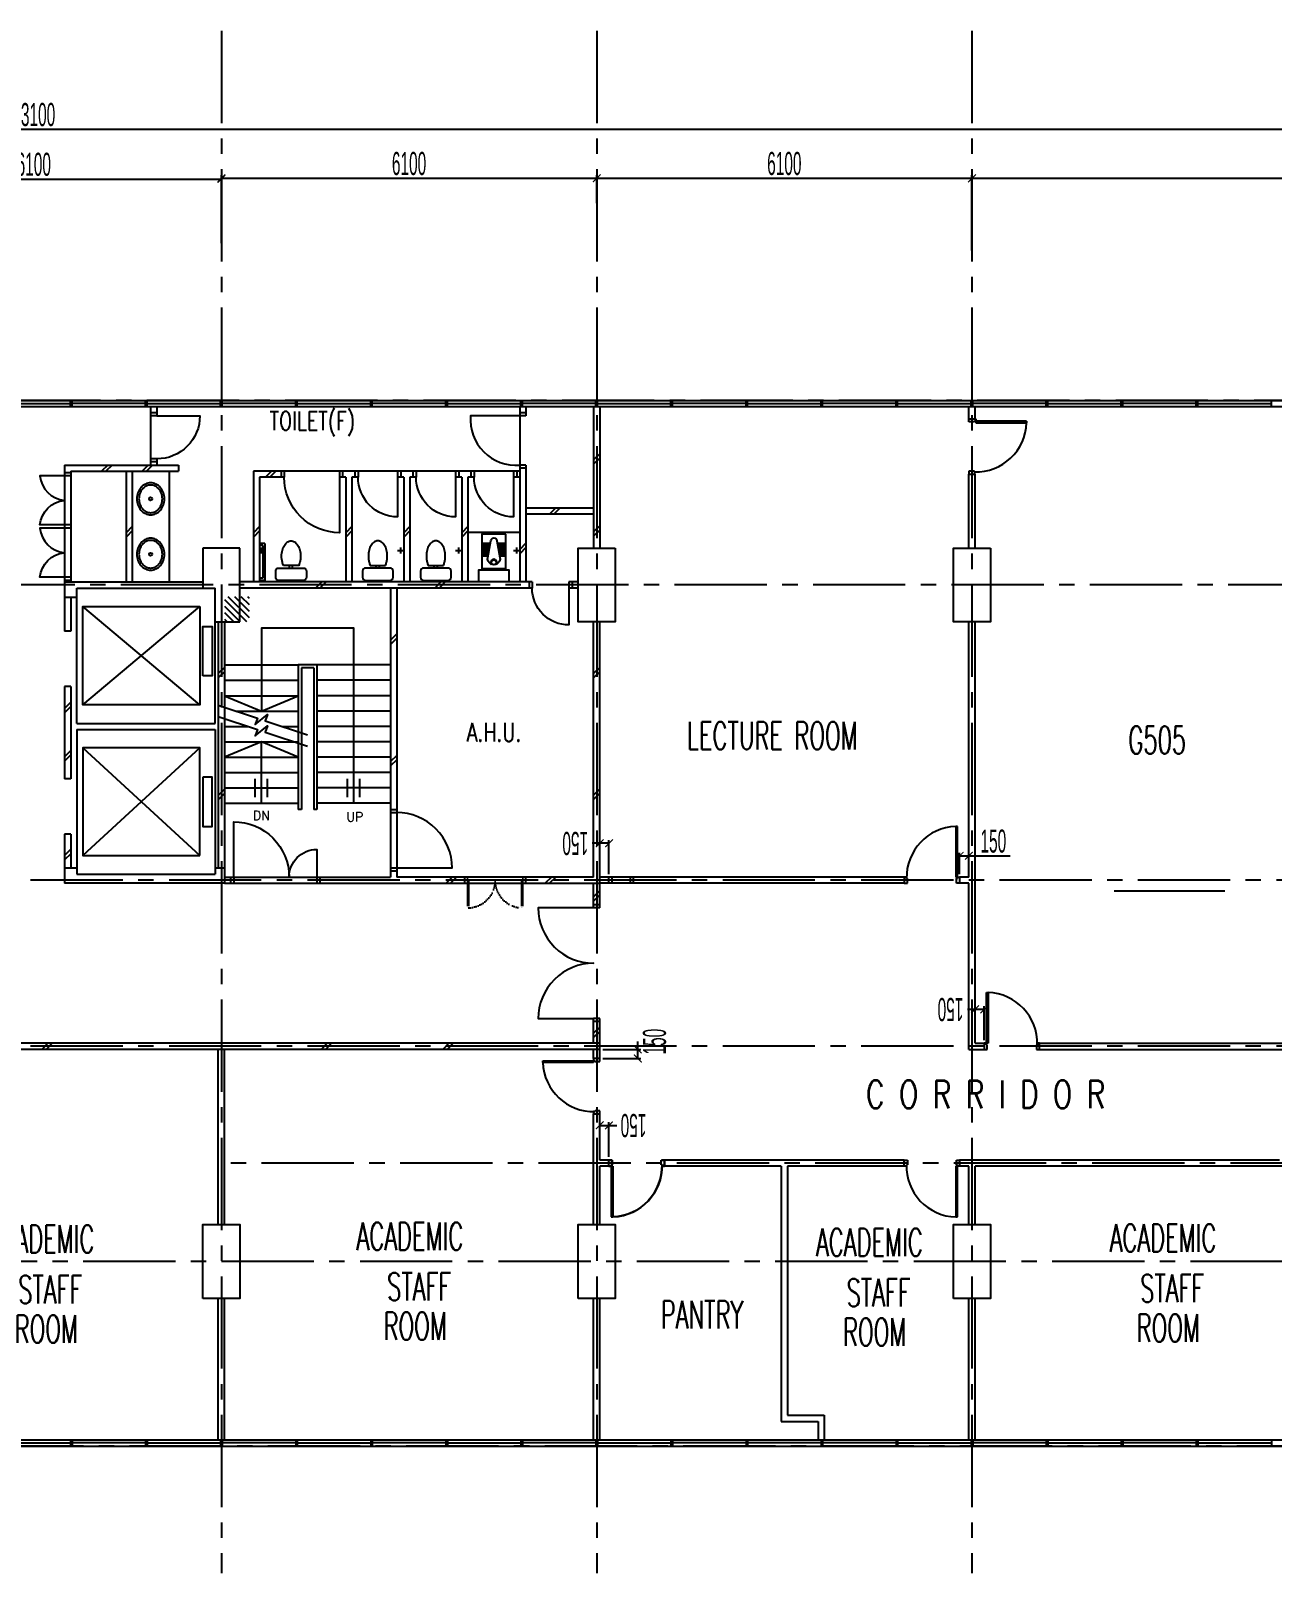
# Model space of a CAD drawing. Extents: x 41709 to 135709, y -129764 to -102139.
# Drawn here: x 88189 to 108367, y -127214 to -102139 of the extents above; entities that cross this region are included whole.
import ezdxf
from ezdxf.enums import TextEntityAlignment as Align

# ---------------------------------------------------------------- set-up
doc = ezdxf.new("R2010")
doc.units = 0
doc.header["$LTSCALE"] = 1000
doc.header["$MEASUREMENT"] = 0
doc.header["$PDMODE"] = 34
doc.header["$PDSIZE"] = -5
for name, pattern in [('CENTER2', [1.125, 0.75, -0.125, 0.125, -0.125]), ('DOT2', [0.125, 0, -0.125]), ('HIDDEN', [0.375, 0.25, -0.125]), ('PHANTOM', [2.5, 1.25, -0.25, 0.25, -0.25, 0.25, -0.25])]:
    doc.linetypes.add(name, pattern=pattern)
doc.layers.get('DEFPOINTS').update_dxf_attribs({"linetype": 'CONTINUOUS'})
for name, color, linetype in [('DEMOLISHED', 3, 'DOT2'), ('DIM', 9, 'CONTINUOUS'), ('DIM3', 9, 'CONTINUOUS'), ('DOOR', 2, 'CONTINUOUS'), ('EX-WALL', 7, 'CONTINUOUS'), ('EX-WIN', 9, 'CONTINUOUS'), ('EXISTING', 7, 'CONTINUOUS'), ('GRIDLINE', 8, 'PHANTOM'), ('LABEL', 4, 'CONTINUOUS'), ('NEUCEIL', 9, 'HIDDEN'), ('NEUWALL', 3, 'CONTINUOUS'), ('SEC', 5, 'CONTINUOUS')]:
    doc.layers.add(name, color=color, linetype=linetype)
doc.styles.add('R100', font='ic-romns.shx', dxfattribs={"width": 0.5, "height": 375})
doc.styles.add('ROMANS', font='SIMPLEX.shx')
doc.styles.add('SIMPLEX', font='SIMPLEX.shx')
doc.dimstyles.new('R100', dxfattribs={"dimtxt": 375, "dimasz": 125, "dimexe": 50, "dimexo": 50, "dimgap": 50, "dimtad": 1, "dimdec": 0, "dimzin": 0, "dimdsep": 46, "dimtxsty": 'R100', "dimblk": 'ARCHTICK', "dimcen": 0.09, "dimclrd": 8, "dimclre": 8, "dimclrt": 2, "dimadec": 0, "dimazin": 0, "dimtfac": 0.57971, "dimtdec": 0, "dimtofl": 0, "dimtmove": 0, "dimatfit": 3, "dimldrblk": 'ARCHTICK', "dimfxl": 1, "dimtolj": 1, "dimtzin": 0, "dimarcsym": 0})

# ---------------------------------------------------------------- blocks, each defined once
blk = doc.blocks.new('_ArchTick')
at = {"layer": 'NEUWALL', "color": 0, "const_width": 0.15}
blk.add_lwpolyline([(-0.5, -0.5), (0.5, 0.5)], dxfattribs=at)
blk = doc.blocks.new('*D13')
at = {"layer": 'DEFPOINTS', "color": 0}
for p in [(124787, -103739), (51687, -104988), (124787, -104988)]:
    blk.add_point(p, dxfattribs=at)
at = {"layer": 'DIM', "color": 8, "lineweight": -2}
for p, q in [((51687, -104938), (51687, -103689)), ((51687, -103739), (124787, -103739)), ((124787, -104938), (124787, -103689))]:
    blk.add_line(p, q, dxfattribs=at)
at = {"layer": 'DIM', "color": 8, "lineweight": -2, "xscale": 125, "yscale": 125, "zscale": 125, "rotation": 180}
blk.add_blockref('_ArchTick', (51687, -103739), dxfattribs=at)
at = {"layer": 'DIM', "color": 8, "lineweight": -2, "xscale": 125, "yscale": 125, "zscale": 125}
blk.add_blockref('_ArchTick', (124787, -103739), dxfattribs=at)
at = {"layer": 'DIM', "color": 7, "insert": (88237, -103502), "char_height": 375, "attachment_point": 5, "style": 'R100'}
blk.add_mtext('\\A1;73100', dxfattribs=at)
blk = doc.blocks.new('*D40')
at = {"layer": 'DEFPOINTS', "color": 0}
for p in [(97387, -104536), (91287, -104988), (97387, -104988)]:
    blk.add_point(p, dxfattribs=at)
at = {"layer": 'DIM', "color": 8, "lineweight": -2}
for p, q in [((91287, -104938), (91287, -104486)), ((91287, -104536), (97387, -104536)), ((97387, -104938), (97387, -104486))]:
    blk.add_line(p, q, dxfattribs=at)
at = {"layer": 'DIM', "color": 8, "lineweight": -2, "xscale": 125, "yscale": 125, "zscale": 125, "rotation": 180}
blk.add_blockref('_ArchTick', (91287, -104536), dxfattribs=at)
at = {"layer": 'DIM', "color": 8, "lineweight": -2, "xscale": 125, "yscale": 125, "zscale": 125}
blk.add_blockref('_ArchTick', (97387, -104536), dxfattribs=at)
at = {"layer": 'DIM', "color": 7, "insert": (94337, -104298), "char_height": 375, "attachment_point": 5, "style": 'R100'}
blk.add_mtext('\\A1;6100', dxfattribs=at)
blk = doc.blocks.new('*D31')
at = {"layer": 'DEFPOINTS', "color": 0}
for p in [(91287, -104548), (85187, -105640), (91287, -105640)]:
    blk.add_point(p, dxfattribs=at)
at = {"layer": 'DIM', "color": 8, "lineweight": -2}
for p, q in [((85187, -105590), (85187, -104498)), ((85187, -104548), (91287, -104548)), ((91287, -105590), (91287, -104498))]:
    blk.add_line(p, q, dxfattribs=at)
at = {"layer": 'DIM', "color": 8, "lineweight": -2, "xscale": 125, "yscale": 125, "zscale": 125, "rotation": 180}
blk.add_blockref('_ArchTick', (85187, -104548), dxfattribs=at)
at = {"layer": 'DIM', "color": 8, "lineweight": -2, "xscale": 125, "yscale": 125, "zscale": 125}
blk.add_blockref('_ArchTick', (91287, -104548), dxfattribs=at)
at = {"layer": 'DIM', "color": 7, "insert": (88237, -104311), "char_height": 375, "attachment_point": 5, "style": 'R100'}
blk.add_mtext('\\A1;6100', dxfattribs=at)
blk = doc.blocks.new('*D41')
at = {"layer": 'DEFPOINTS', "color": 0}
for p in [(124787, -104536), (103487, -105760), (124787, -108273)]:
    blk.add_point(p, dxfattribs=at)
at = {"layer": 'DIM', "color": 8, "lineweight": -2}
for p, q in [((103487, -105710), (103487, -104486)), ((103487, -104536), (124787, -104536)), ((124787, -108223), (124787, -104486))]:
    blk.add_line(p, q, dxfattribs=at)
at = {"layer": 'DIM', "color": 8, "lineweight": -2, "xscale": 125, "yscale": 125, "zscale": 125, "rotation": 180}
blk.add_blockref('_ArchTick', (103487, -104536), dxfattribs=at)
at = {"layer": 'DIM', "color": 8, "lineweight": -2, "xscale": 125, "yscale": 125, "zscale": 125}
blk.add_blockref('_ArchTick', (124787, -104536), dxfattribs=at)
at = {"layer": 'DIM', "color": 7, "insert": (114137, -104298), "char_height": 375, "attachment_point": 5, "style": 'R100'}
blk.add_mtext('\\A1;21300', dxfattribs=at)
blk = doc.blocks.new('D900-100')
at = {"layer": 'DOOR', "color": 2}
for p, q in [((-850, -15), (-900, -15)), ((-900, -115), (-900, -15)), ((-863, -115), (-900, -115)), ((-863, -115), (-863, -90)), ((-850, -90), (-863, -90)), ((-850, -90), (-850, -15)), ((-62, -115), (-62, -940)), ((-62, -115), (-37, -115)), ((-50, -90), (-50, -15)), ((-50, -15), (0, -15)), ((-37, -90), (-50, -90)), ((-37, -115), (-37, -90)), ((-37, -115), (-37, -940)), ((0, -115), (-37, -115)), ((0, -115), (0, -15)), ((-62, -940), (-37, -940))]:
    blk.add_line(p, q, dxfattribs=at)
at = {"layer": 'DOOR', "color": 1}
blk.add_arc((-33, -110), 830, 178.6048, 268.0278, dxfattribs=at)
blk = doc.blocks.new('*D38')
at = {"layer": 'DEFPOINTS', "color": 0}
for p in [(97437, -118698), (97437, -118848), (98055, -118698)]:
    blk.add_point(p, dxfattribs=at)
at = {"layer": 'DIM3', "color": 8, "lineweight": -2}
for p, q in [((98055, -118698), (98055, -118573)), ((97487, -118698), (98105, -118698)), ((97487, -118848), (98105, -118848)), ((98055, -118848), (98055, -118698))]:
    blk.add_line(p, q, dxfattribs=at)
at = {"layer": 'DIM3', "color": 8, "lineweight": -2, "xscale": 125, "yscale": 125, "zscale": 125}
for p, rotation in [((98055, -118698), 90), ((98055, -118848), 270)]:
    blk.add_blockref('_ArchTick', p, dxfattribs=dict(at, rotation=rotation))
at = {"layer": 'DIM3', "color": 7, "insert": (98328, -118573), "char_height": 375, "attachment_point": 5, "rotation": 90, "style": 'R100'}
blk.add_mtext('\\A1;150', dxfattribs=at)
blk = doc.blocks.new('*D37')
at = {"layer": 'DEFPOINTS', "color": 0}
for p in [(97437, -119934), (97437, -120498), (97587, -120498)]:
    blk.add_point(p, dxfattribs=at)
at = {"layer": 'DIM3', "color": 8, "lineweight": -2}
for p, q in [((97437, -120448), (97437, -119884)), ((97437, -119934), (97587, -119934)), ((97587, -120448), (97587, -119884)), ((97587, -119934), (97712, -119934))]:
    blk.add_line(p, q, dxfattribs=at)
at = {"layer": 'DIM3', "color": 8, "lineweight": -2, "xscale": 125, "yscale": 125, "zscale": 125, "rotation": 180}
blk.add_blockref('_ArchTick', (97437, -119934), dxfattribs=at)
at = {"layer": 'DIM3', "color": 8, "lineweight": -2, "xscale": 125, "yscale": 125, "zscale": 125}
blk.add_blockref('_ArchTick', (97587, -119934), dxfattribs=at)
at = {"layer": 'DIM3', "color": 7, "insert": (97985, -119934), "char_height": 375, "attachment_point": 5, "rotation": 180, "style": 'R100'}
blk.add_mtext('\\A1;150', dxfattribs=at)
blk = doc.blocks.new('*D39')
at = {"layer": 'DEFPOINTS', "color": 0}
for p in [(97437, -115348), (97437, -115898), (97587, -115898)]:
    blk.add_point(p, dxfattribs=at)
at = {"layer": 'DIM3', "color": 8, "lineweight": -2}
for p, q in [((97437, -115848), (97437, -115298)), ((97587, -115848), (97587, -115298)), ((97437, -115348), (97312, -115348)), ((97587, -115348), (97437, -115348))]:
    blk.add_line(p, q, dxfattribs=at)
at = {"layer": 'DIM3', "color": 8, "lineweight": -2, "xscale": 125, "yscale": 125, "zscale": 125, "rotation": 180}
blk.add_blockref('_ArchTick', (97437, -115348), dxfattribs=at)
at = {"layer": 'DIM3', "color": 8, "lineweight": -2, "xscale": 125, "yscale": 125, "zscale": 125}
blk.add_blockref('_ArchTick', (97587, -115348), dxfattribs=at)
at = {"layer": 'DIM3', "color": 7, "insert": (97038, -115348), "char_height": 375, "attachment_point": 5, "rotation": 180, "style": 'R100'}
blk.add_mtext('\\A1;150', dxfattribs=at)
blk = doc.blocks.new('*D12')
at = {"layer": 'DEFPOINTS', "color": 0}
for p in [(103537, -118048), (103537, -118598), (103687, -118598)]:
    blk.add_point(p, dxfattribs=at)
at = {"layer": 'DIM3', "color": 8, "lineweight": -2}
for p, q in [((103537, -118048), (103412, -118048)), ((103537, -118548), (103537, -117998)), ((103687, -118048), (103537, -118048)), ((103687, -118548), (103687, -117998))]:
    blk.add_line(p, q, dxfattribs=at)
at = {"layer": 'DIM3', "color": 8, "lineweight": -2, "xscale": 125, "yscale": 125, "zscale": 125, "rotation": 180}
blk.add_blockref('_ArchTick', (103537, -118048), dxfattribs=at)
at = {"layer": 'DIM3', "color": 8, "lineweight": -2, "xscale": 125, "yscale": 125, "zscale": 125}
blk.add_blockref('_ArchTick', (103687, -118048), dxfattribs=at)
at = {"layer": 'DIM3', "color": 7, "insert": (103138, -118048), "char_height": 375, "attachment_point": 5, "rotation": 180, "style": 'R100'}
blk.add_mtext('\\A1;150', dxfattribs=at)
blk = doc.blocks.new('*D44')
at = {"layer": 'DEFPOINTS', "color": 0}
for p in [(103437, -115552), (103287, -115898), (103437, -115898)]:
    blk.add_point(p, dxfattribs=at)
at = {"layer": 'DIM3', "color": 8, "lineweight": -2}
for p, q in [((103287, -115848), (103287, -115502)), ((103287, -115552), (103437, -115552)), ((103437, -115848), (103437, -115502)), ((103437, -115552), (104108, -115552))]:
    blk.add_line(p, q, dxfattribs=at)
at = {"layer": 'DIM3', "color": 8, "lineweight": -2, "xscale": 125, "yscale": 125, "zscale": 125, "rotation": 180}
blk.add_blockref('_ArchTick', (103287, -115552), dxfattribs=at)
at = {"layer": 'DIM3', "color": 8, "lineweight": -2, "xscale": 125, "yscale": 125, "zscale": 125}
blk.add_blockref('_ArchTick', (103437, -115552), dxfattribs=at)
at = {"layer": 'DIM3', "color": 7, "insert": (103835, -115314), "char_height": 375, "attachment_point": 5, "style": 'R100'}
blk.add_mtext('\\A1;150', dxfattribs=at)
blk = doc.blocks.new('*D11')
at = {"layer": 'DEFPOINTS', "color": 0}
for p in [(103487, -104536), (97387, -104988), (103487, -104988)]:
    blk.add_point(p, dxfattribs=at)
at = {"layer": 'DIM', "color": 8, "lineweight": -2}
for p, q in [((97387, -104938), (97387, -104486)), ((97387, -104536), (103487, -104536)), ((103487, -104938), (103487, -104486))]:
    blk.add_line(p, q, dxfattribs=at)
at = {"layer": 'DIM', "color": 8, "lineweight": -2, "xscale": 125, "yscale": 125, "zscale": 125, "rotation": 180}
blk.add_blockref('_ArchTick', (97387, -104536), dxfattribs=at)
at = {"layer": 'DIM', "color": 8, "lineweight": -2, "xscale": 125, "yscale": 125, "zscale": 125}
blk.add_blockref('_ArchTick', (103487, -104536), dxfattribs=at)
at = {"layer": 'DIM', "color": 7, "insert": (100437, -104298), "char_height": 375, "attachment_point": 5, "style": 'R100'}
blk.add_mtext('\\A1;6100', dxfattribs=at)

msp = doc.modelspace()

# ---------------------------------------------------------------- hatches: boundary and pattern name
at = {"layer": 'DIM3'}
h = msp.add_hatch(dxfattribs=at)
h.set_pattern_fill('ANSI31', scale=600, angle=90, style=0)
h.set_pattern_definition([(135, (0, -109.15), (-53.03301, -53.03301), [])])
h.paths.add_polyline_path([(91741.3, -111339.6), (91486.7, -111339.6), (91486.7, -111744.2), (91741.3, -111744.2)])
h.paths.add_polyline_path([(91486.7, -111339.6), (91336.7, -111339.6), (91336.7, -111744.2), (91486.7, -111744.2)])

# ---------------------------------------------------------------- linework, layer by layer
at = {"layer": 'DEMOLISHED', "color": 7, "ltscale": 0.25}
for p, q in [((95236.7, -115898), (95236.7, -115998)), ((95286.7, -115898), (95286.7, -115998)), ((95286.7, -115948), (95286.7, -116398)), ((95306.7, -115948), (95306.7, -116397.5)), ((96166.7, -115948), (96166.7, -116397.5)), ((96186.7, -115898), (96186.7, -115998)), ((96186.7, -115898), (96186.7, -115998)), ((96186.7, -115948), (96186.7, -116398)), ((96236.7, -115898), (96236.7, -115998)), ((96236.7, -115898), (96236.7, -115998)), ((95306.7, -116397.5), (95286.7, -116398)), ((96166.7, -116397.5), (96186.7, -116398))]:
    msp.add_line(p, q, dxfattribs=at)
for centre, start, end in [((95286.7, -115948), 272.54732, 0), ((96186.7, -115948), 180, 267.45268)]:
    msp.add_arc(centre, 450, start, end, dxfattribs=at)
at = {"layer": 'EX-WALL', "color": 7}
for p, q in [((90136.7, -108248), (90136.7, -108398)), ((90236.7, -108248), (90236.7, -108398)), ((96136.7, -108248), (96136.7, -108398)), ((96236.7, -108248), (96236.7, -108398)), ((97336.7, -108248), (97336.7, -110548)), ((97436.7, -108248), (97436.7, -110548)), ((90236.7, -108348), (90136.7, -108348)), ((90136.7, -108398), (90136.7, -109098)), ((90236.7, -108398), (90136.7, -108398)), ((96236.7, -108348), (96136.7, -108348)), ((96136.7, -108398), (96136.7, -109198)), ((96236.7, -108398), (96136.7, -108398)), ((90136.7, -109048), (90136.7, -109198)), ((97436.7, -109014.4), (97336.7, -109115.3)), ((88736.7, -109198), (90586.7, -109198)), ((88736.7, -109198), (88736.7, -109373)), ((88736.7, -109298), (88736.7, -109373)), ((88836.7, -109323), (88736.7, -109323)), ((88836.7, -109298), (90586.7, -109298)), ((88836.7, -109298), (88836.7, -109373)), ((89439, -109198), (89339.9, -109298)), ((89509.4, -109198), (89410.3, -109298)), ((89736.7, -109298), (89736.7, -111098)), ((89836.7, -109298), (89836.7, -111098)), ((90097.2, -109198), (89998.1, -109298)), ((90167.6, -109198), (90068.5, -109298)), ((90236.7, -109098), (90136.7, -109098)), ((90236.7, -109148), (90136.7, -109148)), ((90236.7, -109098), (90236.7, -109198)), ((90436.7, -109298), (90436.7, -111098)), ((90586.7, -109198), (90586.7, -109298)), ((92307.7, -109298), (91807.7, -109298)), ((91807.7, -109298), (91807.7, -111098)), ((92101.9, -109298), (92002.8, -109398)), ((92172.3, -109298), (92073.2, -109398)), ((92257.7, -109298), (92257.7, -109398)), ((93207.7, -109298), (92307.7, -109298)), ((93207.7, -109298), (92307.7, -109298)), ((92307.7, -109298), (92307.7, -109398)), ((93507.7, -109298), (93207.7, -109298)), ((93207.7, -109298), (93207.7, -109398)), ((93257.7, -109298), (93257.7, -109398)), ((93457.7, -109298), (93457.7, -109398)), ((93507.7, -109298), (93507.7, -109398)), ((94150.7, -109298), (93507.7, -109298)), ((94450.7, -109298), (94150.7, -109298)), ((94150.7, -109298), (94150.7, -109398)), ((94200.7, -109298), (94200.7, -109398)), ((94400.7, -109298), (94400.7, -109398)), ((94450.7, -109298), (94450.7, -109398)), ((95093.7, -109298), (94450.7, -109298)), ((95393.7, -109298), (95093.7, -109298)), ((95093.7, -109298), (95093.7, -109398)), ((95143.7, -109298), (95143.7, -109398)), ((95343.7, -109298), (95343.7, -109398)), ((96036.7, -109298), (95393.7, -109298)), ((95393.7, -109298), (95393.7, -109398)), ((96136.7, -109298), (96036.7, -109298)), ((96036.7, -109298), (96036.7, -109398)), ((96086.7, -109298), (96086.7, -109398)), ((96236.7, -109198), (96136.7, -109198)), ((96136.7, -109198), (96136.7, -111098)), ((96236.7, -109248), (96136.7, -109248)), ((96236.7, -109198), (96236.7, -111098)), ((97436.7, -109085.5), (97336.7, -109186.4)), ((88836.7, -109373), (88736.7, -109373)), ((88736.7, -109373), (88736.7, -110173)), ((88836.7, -109373), (88836.7, -110173)), ((92307.7, -109398), (91907.7, -109398)), ((91907.7, -109398), (91907.7, -111098)), ((93307.7, -109398), (93207.7, -109398)), ((93307.7, -109398), (93307.7, -111098)), ((93507.7, -109398), (93407.7, -109398)), ((93407.7, -109398), (93407.7, -111098)), ((94250.7, -109398), (94150.7, -109398)), ((94250.7, -109398), (94250.7, -111098)), ((94450.7, -109398), (94350.7, -109398)), ((94350.7, -109398), (94350.7, -111098)), ((95193.7, -109398), (95093.7, -109398)), ((95193.7, -109398), (95193.7, -111098)), ((95393.7, -109398), (95293.7, -109398)), ((95293.7, -109398), (95293.7, -111098)), ((96136.7, -109398), (96036.7, -109398)), ((97336.7, -109898), (96236.7, -109898)), ((97336.7, -109998), (96236.7, -109998)), ((96720, -109898), (96620.9, -109998)), ((96790.4, -109898), (96691.3, -109998)), ((88836.7, -110173), (88736.7, -110173)), ((88736.7, -110173), (88736.7, -110223)), ((88736.7, -110173), (88736.7, -110223)), ((88736.7, -110173), (88736.7, -110223)), ((88836.7, -110223), (88736.7, -110223)), ((88736.7, -110223), (88736.7, -111023)), ((88836.7, -110173), (88836.7, -110223)), ((88836.7, -110223), (88836.7, -111023)), ((89836.7, -110199.3), (89736.7, -110300.2)), ((89836.7, -110270.3), (89736.7, -110371.2)), ((91907.7, -110199.3), (91807.7, -110300.2)), ((91907.7, -110270.3), (91807.7, -110371.2)), ((93407.7, -110199.3), (93307.7, -110300.2)), ((93407.7, -110270.3), (93307.7, -110371.2)), ((94350.7, -110199.3), (94250.7, -110300.2)), ((94350.7, -110270.3), (94250.7, -110371.2)), ((95293.7, -110199.3), (95193.7, -110300.2)), ((95293.7, -110270.3), (95193.7, -110371.2)), ((95293.7, -110288), (96136.7, -110288)), ((97436.7, -110185.2), (97336.7, -110286.1)), ((97436.7, -110256.2), (97336.7, -110357.1)), ((90986.7, -110548), (90986.7, -111198)), ((91586.7, -110548), (90986.7, -110548)), ((91586.7, -111748), (91586.7, -110548)), ((91992.7, -110473), (91907.7, -110473)), ((91957.7, -110508), (91907.7, -110508)), ((91934.6, -110638), (91934.6, -110538)), ((91957.7, -110508), (91957.7, -111038)), ((91992.7, -110473), (91992.7, -111073)), ((94200.7, -110638), (94200.7, -110538)), ((95143.7, -110638), (95143.7, -110538)), ((95649.5, -110495), (95530.2, -110495)), ((95646.2, -110515), (95530.2, -110515)), ((95642.9, -110535), (95530.2, -110535)), ((95639.5, -110555), (95530.2, -110555)), ((95636.2, -110575), (95530.2, -110575)), ((95900.2, -110495), (95780.9, -110495)), ((95900.2, -110515), (95784.2, -110515)), ((95900.2, -110535), (95787.5, -110535)), ((95900.2, -110555), (95790.9, -110555)), ((95900.2, -110575), (95794.2, -110575)), ((96086.7, -110638), (96086.7, -110538)), ((96236.7, -110469), (96136.7, -110569.9)), ((96236.7, -110540), (96136.7, -110640.9)), ((92007.7, -110588), (91907.7, -110588)), ((92394.2, -110873), (92394.2, -110830.4)), ((92444.2, -110873), (92444.2, -110830.4)), ((93804.2, -110873), (93804.2, -110830.4)), ((93854.2, -110873), (93854.2, -110830.4)), ((94150.7, -110588), (94250.7, -110588)), ((94747.2, -110873), (94747.2, -110830.4)), ((94797.2, -110873), (94797.2, -110830.4)), ((95093.7, -110588), (95193.7, -110588)), ((95632.9, -110595), (95530.2, -110595)), ((95629.5, -110615), (95530.2, -110615)), ((95626.2, -110635), (95530.2, -110635)), ((95622.9, -110655), (95530.2, -110655)), ((95900.2, -110595), (95797.5, -110595)), ((95900.2, -110615), (95800.9, -110615)), ((95900.2, -110635), (95804.2, -110635)), ((95900.2, -110655), (95807.5, -110655)), ((96036.7, -110588), (96136.7, -110588)), ((88736.7, -110973), (88736.7, -111898)), ((88836.7, -111023), (88736.7, -111023)), ((88836.7, -111073), (88736.7, -111073)), ((88836.7, -111023), (88836.7, -111098)), ((91957.7, -111038), (91907.7, -111038)), ((91992.7, -111073), (91907.7, -111073)), ((95690.2, -110881), (95690.2, -110901)), ((95740.2, -110881), (95740.2, -110901)), ((88736.7, -111098), (90986.7, -111098)), ((88936.7, -113398), (88936.7, -111198)), ((88936.7, -111198), (91186.7, -111198)), ((91186.7, -113398), (91186.7, -111198)), ((96336.7, -111098), (91586.7, -111098)), ((96336.7, -111198), (91586.7, -111198)), ((92916.5, -111098), (92817.4, -111198)), ((92986.9, -111098), (92887.8, -111198)), ((94036.7, -111198), (94036.7, -114848)), ((94136.7, -111198), (94136.7, -114848)), ((94853, -111098), (94753.9, -111198)), ((94923.4, -111098), (94824.3, -111198)), ((96286.7, -111098), (96286.7, -111198)), ((96336.7, -111098), (96336.7, -111198)), ((96936.7, -111098), (96936.7, -111198)), ((97086.7, -111098), (96936.7, -111098)), ((97086.7, -111198), (96936.7, -111198)), ((96986.7, -111098), (96986.7, -111198)), ((88736.7, -111348), (88936.7, -111348)), ((88836.7, -111348), (88836.7, -111898)), ((89036.7, -113098), (90936.7, -111498)), ((90936.7, -113098), (89036.7, -111498)), ((91186.7, -111748), (91586.7, -111748)), ((91236.7, -111748), (91236.7, -115748)), ((91336.7, -111748), (91336.7, -115998)), ((88836.7, -111898), (88736.7, -111898)), ((94136.7, -111942.4), (94036.7, -112043.3)), ((94136.7, -112013.4), (94036.7, -112114.3)), ((91336.7, -112488.4), (91236.7, -112589.3)), ((91336.7, -112559.4), (91236.7, -112660.3)), ((91336.7, -112448), (92536.7, -112448)), ((92536.7, -112448), (92536.7, -114798)), ((92836.7, -112448), (92536.7, -112448)), ((92586.7, -112498), (92586.7, -114798)), ((92786.7, -112498), (92586.7, -112498)), ((92786.7, -112498), (92786.7, -114798)), ((92836.7, -112448), (92836.7, -114798)), ((94036.7, -112448), (92836.7, -112448)), ((88736.7, -112798), (88736.7, -114298)), ((88836.7, -112798), (88736.7, -112798)), ((88836.7, -112798), (88836.7, -114298)), ((91336.7, -112698), (92536.7, -112698)), ((94036.7, -112698), (92836.7, -112698)), ((88836.7, -113052.9), (88736.7, -113153.8)), ((91336.7, -112948), (92536.7, -112948)), ((94036.7, -112948), (92836.7, -112948)), ((88836.7, -113124), (88736.7, -113224.9)), ((91521.3, -113198), (92536.7, -113198)), ((94036.7, -113198), (92836.7, -113198)), ((88936.7, -113398), (91186.7, -113398)), ((88936.7, -113498), (91186.7, -113498)), ((88936.7, -113498), (88936.7, -115848)), ((91186.7, -113498), (91186.7, -115848)), ((91336.7, -113448), (91724, -113448)), ((92020, -113448), (92029.8, -113448)), ((92271.8, -113448), (92536.7, -113448)), ((94036.7, -113448), (92836.7, -113448)), ((88836.7, -113841.1), (88736.7, -113942)), ((90936.7, -113798), (89036.7, -115548)), ((89036.7, -113798), (90936.7, -115548)), ((91336.7, -113698), (92536.7, -113698)), ((94036.7, -113698), (92836.7, -113698)), ((88836.7, -113912.1), (88736.7, -114013)), ((91336.7, -113948), (92536.7, -113948)), ((94036.7, -113948), (92836.7, -113948)), ((94136.7, -113918.6), (94036.7, -114019.5)), ((94136.7, -113989.6), (94036.7, -114090.5)), ((88836.7, -114298), (88736.7, -114298)), ((91336.7, -114198), (92536.7, -114198)), ((91836.7, -114598), (91836.7, -114298)), ((92036.7, -114598), (92036.7, -114298)), ((94036.7, -114198), (92836.7, -114198)), ((93336.7, -114598), (93336.7, -114298)), ((93536.7, -114598), (93536.7, -114298)), ((91336.7, -114467.8), (91236.7, -114568.7)), ((91336.7, -114538.8), (91236.7, -114639.7)), ((91336.7, -114448), (92536.7, -114448)), ((94036.7, -114448), (92836.7, -114448)), ((97436.7, -114464.6), (97336.7, -114565.5)), ((97436.7, -114535.6), (97336.7, -114636.5)), ((91336.7, -114698), (92536.7, -114698)), ((92586.7, -114798), (92536.7, -114798)), ((92836.7, -114798), (92786.7, -114798)), ((94036.7, -114698), (92836.7, -114698)), ((94036.7, -114798), (94136.7, -114798)), ((94036.7, -114848), (94036.7, -115748)), ((94036.7, -114848), (94136.7, -114848)), ((94136.7, -114848), (94136.7, -115748)), ((88736.7, -115198), (88736.7, -115998)), ((88836.7, -115198), (88736.7, -115198)), ((88836.7, -115198), (88836.7, -115748)), ((88836.7, -115446.1), (88736.7, -115547)), ((88836.7, -115517.2), (88736.7, -115618.1)), ((88736.7, -115748), (88936.7, -115748)), ((91186.7, -115748), (91336.7, -115748)), ((94036.7, -115748), (94136.7, -115748)), ((94036.7, -115748), (94036.7, -115898)), ((94036.7, -115798), (94136.7, -115798)), ((94136.7, -115748), (94136.7, -115898)), ((91336.7, -115998), (88736.7, -115998)), ((88936.7, -115848), (91186.7, -115848)), ((91336.7, -115898), (91486.7, -115898)), ((91336.7, -115998), (91486.7, -115998)), ((91436.7, -115898), (91436.7, -115998)), ((91486.7, -115898), (92836.7, -115898)), ((91486.7, -115898), (91486.7, -115998)), ((91486.7, -115998), (92836.7, -115998)), ((92836.7, -115898), (92836.7, -115998)), ((92836.7, -115898), (94036.7, -115898)), ((92836.7, -115998), (97436.7, -115998)), ((92886.7, -115898), (92886.7, -115998)), ((97336.7, -115898), (94136.7, -115898)), ((95039.6, -115898), (94940.5, -115998)), ((95110, -115898), (95010.9, -115998)), ((96650.5, -115898), (96551.4, -115998)), ((96720.9, -115898), (96621.8, -115998)), ((97436.7, -118598), (84679.2, -118598)), ((88464.6, -118598), (88365.5, -118698)), ((88535, -118598), (88435.8, -118698)), ((93008.3, -118598), (92909.2, -118698)), ((93078.7, -118598), (92979.6, -118698)), ((94985.1, -118598), (94886, -118698)), ((95055.5, -118598), (94956.4, -118698)), ((97436.7, -118698), (97436.7, -118598)), ((97436.7, -118698), (84679.2, -118698))]:
    msp.add_line(p, q, dxfattribs=at)
for points in [[(90236.7, -108398), (90936.7, -108398, -0.4142136), (90236.7, -109098, -0.4142136)], [(96136.7, -108398), (95336.7, -108398, 0.4659903), (96136.7, -109198)], [(88736.7, -109373), (88336.7, -109373, 0.3624369), (88736.7, -109773, 0.3624369)], [(93207.7, -109398), (93207.7, -110298, -0.4142136), (92307.7, -109398, -0.4142136)], [(94150.7, -109398), (94150.7, -110041, -0.4142136), (93507.7, -109398)], [(95093.7, -109398), (95093.7, -110041, -0.4142136), (94450.7, -109398)], [(96036.7, -109398), (96036.7, -110041, -0.4142136), (95393.7, -109398)], [(88736.7, -110173), (88336.7, -110173, -0.3624369), (88736.7, -109773, -0.3624369)], [(88736.7, -110223), (88336.7, -110223, 0.3624369), (88736.7, -110623, 0.3624369)], [(88736.7, -111023), (88336.7, -111023, -0.3624369), (88736.7, -110623, -0.3624369)], [(96936.7, -111198), (96936.7, -111798, -0.4142136), (96336.7, -111198, -0.4142136)], [(91486.7, -115898), (91486.7, -114998, -0.4142136), (92386.7, -115898, -0.4142136), (92836.7, -115448), (92836.7, -115898)], [(94136.7, -115748), (95036.7, -115748, 0.4142136), (94136.7, -114848)]]:
    msp.add_lwpolyline(points, format="xyb", dxfattribs=at)
for points in [[(89911.7, -109748, 0.0843188), (89928.6, -109847.3, 0.0914489), (89975.6, -109929.6, 0.103746), (90050.2, -109987.9, 0.1145045), (90136.7, -110008, 0.1145045), (90223.2, -109987.9, 0.103746), (90297.8, -109929.6, 0.0914489), (90344.8, -109847.3, 0.0843188), (90361.7, -109748, 0.0843188), (90344.8, -109648.7, 0.0914489), (90297.8, -109566.3, 0.103746), (90223.2, -109508, 0.1145045), (90136.7, -109488, 0.1145045), (90050.2, -109508, 0.103746), (89975.6, -109566.3, 0.0914489), (89928.6, -109648.7, 0.0843188)], [(89946.7, -109748, 0.0843188), (89961.6, -109835.7, 0.0914489), (90002.3, -109907.1, 0.103746), (90065.7, -109956.5, 0.1145045), (90136.7, -109973, 0.1145045), (90207.7, -109956.5, 0.103746), (90271.1, -109907.1, 0.0914489), (90311.8, -109835.7, 0.0843188), (90326.7, -109748, 0.0843188), (90311.8, -109660.2, 0.0914489), (90271.1, -109588.9, 0.103746), (90207.7, -109539.5, 0.1145045), (90136.7, -109523, 0.1145045), (90065.7, -109539.5, 0.103746), (90002.3, -109588.9, 0.0914489), (89961.6, -109660.2, 0.0843188)], [(89911.7, -110648, 0.0843188), (89928.6, -110747.3, 0.0914489), (89975.6, -110829.6, 0.103746), (90050.2, -110887.9, 0.1145045), (90136.7, -110908, 0.1145045), (90223.2, -110887.9, 0.103746), (90297.8, -110829.6, 0.0914489), (90344.8, -110747.3, 0.0843188), (90361.7, -110648, 0.0843188), (90344.8, -110548.7, 0.0914489), (90297.8, -110466.3, 0.103746), (90223.2, -110408, 0.1145045), (90136.7, -110388, 0.1145045), (90050.2, -110408, 0.103746), (89975.6, -110466.3, 0.0914489), (89928.6, -110548.7, 0.0843188)], [(89946.7, -110648, 0.0843188), (89961.6, -110735.7, 0.0914489), (90002.3, -110807.1, 0.103746), (90065.7, -110856.5, 0.1145045), (90136.7, -110873, 0.1145045), (90207.7, -110856.5, 0.103746), (90271.1, -110807.1, 0.0914489), (90311.8, -110735.7, 0.0843188), (90326.7, -110648, 0.0843188), (90311.8, -110560.2, 0.0914489), (90271.1, -110488.9, 0.103746), (90207.7, -110439.5, 0.1145045), (90136.7, -110423, 0.1145045), (90065.7, -110439.5, 0.103746), (90002.3, -110488.9, 0.0914489), (89961.6, -110560.2, 0.0843188)], [(92295.7, -110830.4, -0.0481122), (92277.6, -110780.4, -0.0625733), (92265.1, -110680.4, -0.0625733), (92277.6, -110580.4, -0.0757441), (92310.2, -110503.7, -0.1070882), (92364.6, -110447.1, -0.1490143), (92419.2, -110430.4, -0.1490143), (92473.7, -110447.1, -0.1070882), (92528.1, -110503.7, -0.0757441), (92560.7, -110580.4, -0.0625733), (92573.3, -110680.4, -0.0625733), (92560.7, -110780.4, -0.0481122), (92542.7, -110830.4)], [(93952.7, -110830.4, 0.0481122), (93970.7, -110780.4, 0.0625733), (93983.3, -110680.4, 0.0625733), (93970.7, -110580.4, 0.0757441), (93938.2, -110503.7, 0.1070882), (93883.7, -110447.1, 0.1490143), (93829.2, -110430.4, 0.1490143), (93774.7, -110447.1, 0.1070882), (93720.2, -110503.7, 0.0757441), (93687.7, -110580.4, 0.0625733), (93675.1, -110680.4, 0.0625733), (93687.7, -110780.4, 0.0481122), (93705.7, -110830.4)], [(94895.7, -110830.4, 0.0481122), (94913.7, -110780.4, 0.0625733), (94926.3, -110680.4, 0.0625733), (94913.7, -110580.4, 0.0757441), (94881.2, -110503.7, 0.1070882), (94826.7, -110447.1, 0.1490143), (94772.2, -110430.4, 0.1490143), (94717.7, -110447.1, 0.1070882), (94663.2, -110503.7, 0.0757441), (94630.7, -110580.4, 0.0625733), (94618.1, -110680.4, 0.0625733), (94630.7, -110780.4, 0.0481122), (94648.7, -110830.4)], [(95815.2, -110701, -1.2), (95615.2, -110701), (95665.2, -110431, -1), (95765.2, -110431)], [(92219.2, -111073, -0.4142136), (92169.2, -111023), (92169.2, -110923, -0.4142136), (92219.2, -110873), (92619.2, -110873, -0.4142136), (92669.2, -110923), (92669.2, -111023, -0.4142136), (92619.2, -111073)], [(94029.2, -111073, 0.4142136), (94079.2, -111023), (94079.2, -110923, 0.4142136), (94029.2, -110873), (93629.2, -110873, 0.4142136), (93579.2, -110923), (93579.2, -111023, 0.4142136), (93629.2, -111073)], [(94972.2, -111073, 0.4142136), (95022.2, -111023), (95022.2, -110923, 0.4142136), (94972.2, -110873), (94572.2, -110873, 0.4142136), (94522.2, -110923), (94522.2, -111023, 0.4142136), (94572.2, -111073)]]:
    msp.add_lwpolyline(points, format="xyb", close=True, dxfattribs=at)
for points in [[(95910.2, -110321), (95520.2, -110321), (95520.2, -110881), (95910.2, -110881)], [(97686.7, -110548), (97686.7, -111748), (97086.7, -111748), (97086.7, -110548)], [(103786.7, -110548), (103786.7, -111748), (103186.7, -111748), (103186.7, -110548)], [(90936.7, -111498), (90936.7, -113098), (89036.7, -113098), (89036.7, -111498)], [(90986.7, -112623), (90986.7, -111823), (91136.7, -111823), (91136.7, -112623)], [(90936.7, -115548), (90936.7, -113798), (89036.7, -113798), (89036.7, -115548)], [(90986.7, -114273), (90986.7, -115073), (91136.7, -115073), (91136.7, -114273)], [(90986.7, -122748), (90986.7, -121548), (91586.7, -121548), (91586.7, -122748)], [(97086.7, -122748), (97086.7, -121548), (97686.7, -121548), (97686.7, -122748)], [(103186.7, -122748), (103186.7, -121548), (103786.7, -121548), (103786.7, -122748)]]:
    msp.add_lwpolyline(points, close=True, dxfattribs=at)
for points in [[(95652.9, -110475), (95530.2, -110475), (95530.2, -110675), (95619.5, -110675)], [(95810.9, -110675), (95900.2, -110675), (95900.2, -110475), (95777.5, -110475)], [(95472.7, -111098), (95472.7, -110901), (95957.7, -110901), (95957.7, -111098)], [(93436.7, -114698), (93436.7, -111848), (91936.7, -111848), (91936.7, -113198)], [(91336.7, -112948), (91936.7, -113198), (92536.7, -112948)], [(91236.7, -113103.2), (91871.2, -113314.5), (91836.8, -113417.6), (92033.6, -113254.1), (91999.3, -113357.2), (92686.7, -113586.2)], [(91236.7, -113285.7), (91871.2, -113497), (91836.8, -113600.1), (92033.6, -113436.6), (91999.3, -113539.7), (92686.7, -113768.7)], [(92536.7, -113948), (91936.7, -113698), (91336.7, -113948)], [(91936.7, -114698), (91936.7, -113698)]]:
    msp.add_lwpolyline(points, dxfattribs=at)
for centre, radius in [((90136.7, -109748), 25), ((90136.7, -110648), 25), ((95715.2, -110781), 40)]:
    msp.add_circle(centre, radius, dxfattribs=at)
msp.add_arc((95715.2, -110781), 50, 319.15204, 220.84796, dxfattribs=at)
at = {"layer": 'EX-WIN', "color": 7}
for p, q in [((51686.7, -108148), (124786.7, -108148)), ((51786.7, -108248), (124686.7, -108248)), ((51786.7, -108248), (124686.7, -108248)), ((87639.2, -108198), (88834.2, -108198)), ((87639.2, -108198), (88834.2, -108198)), ((88834.2, -108248), (88834.2, -108148)), ((88834.2, -108248), (88834.2, -108148)), ((88859.2, -108248), (88859.2, -108148)), ((88859.2, -108248), (88859.2, -108148)), ((90054.2, -108198), (88859.2, -108198)), ((90054.2, -108198), (88859.2, -108198)), ((90054.2, -108248), (90054.2, -108148)), ((90054.2, -108248), (90054.2, -108148)), ((90079.2, -108248), (90079.2, -108148)), ((90079.2, -108248), (90079.2, -108148)), ((90079.2, -108198), (91274.2, -108198)), ((90079.2, -108198), (91274.2, -108198)), ((91274.2, -108248), (91274.2, -108148)), ((91274.2, -108248), (91274.2, -108148)), ((91299.2, -108248), (91299.2, -108148)), ((91299.2, -108248), (91299.2, -108148)), ((92494.2, -108198), (91299.2, -108198)), ((92494.2, -108198), (91299.2, -108198)), ((92494.2, -108248), (92494.2, -108148)), ((92494.2, -108248), (92494.2, -108148)), ((92519.2, -108248), (92519.2, -108148)), ((92519.2, -108248), (92519.2, -108148)), ((92519.2, -108198), (93714.2, -108198)), ((92519.2, -108198), (93714.2, -108198)), ((93714.2, -108248), (93714.2, -108148)), ((93714.2, -108248), (93714.2, -108148)), ((93739.2, -108248), (93739.2, -108148)), ((93739.2, -108248), (93739.2, -108148)), ((94934.2, -108198), (93739.2, -108198)), ((94934.2, -108198), (93739.2, -108198)), ((94934.2, -108248), (94934.2, -108148)), ((94934.2, -108248), (94934.2, -108148)), ((94959.2, -108248), (94959.2, -108148)), ((94959.2, -108248), (94959.2, -108148)), ((94959.2, -108198), (96154.2, -108198)), ((94959.2, -108198), (96154.2, -108198)), ((96154.2, -108248), (96154.2, -108148)), ((96154.2, -108248), (96154.2, -108148)), ((96179.2, -108248), (96179.2, -108148)), ((96179.2, -108248), (96179.2, -108148)), ((97374.2, -108198), (96179.2, -108198)), ((97374.2, -108198), (96179.2, -108198)), ((97374.2, -108248), (97374.2, -108148)), ((97374.2, -108248), (97374.2, -108148)), ((97399.2, -108248), (97399.2, -108148)), ((97399.2, -108248), (97399.2, -108148)), ((97399.2, -108198), (98594.2, -108198)), ((98594.2, -108248), (98594.2, -108148)), ((98619.2, -108248), (98619.2, -108148)), ((99814.2, -108198), (98619.2, -108198)), ((99814.2, -108248), (99814.2, -108148)), ((99839.2, -108248), (99839.2, -108148)), ((99839.2, -108198), (101034.2, -108198)), ((101034.2, -108248), (101034.2, -108148)), ((101059.2, -108248), (101059.2, -108148)), ((102254.2, -108198), (101059.2, -108198)), ((102254.2, -108248), (102254.2, -108148)), ((102279.2, -108248), (102279.2, -108148)), ((102279.2, -108198), (103474.2, -108198)), ((103474.2, -108248), (103474.2, -108148)), ((103499.2, -108248), (103499.2, -108148)), ((104694.2, -108198), (103499.2, -108198)), ((104694.2, -108248), (104694.2, -108148)), ((104719.2, -108248), (104719.2, -108148)), ((104719.2, -108198), (105914.2, -108198)), ((105914.2, -108248), (105914.2, -108148)), ((105939.2, -108248), (105939.2, -108148)), ((107134.2, -108198), (105939.2, -108198)), ((107134.2, -108248), (107134.2, -108148)), ((107159.2, -108248), (107159.2, -108148)), ((107159.2, -108198), (108354.2, -108198)), ((108354.2, -108248), (108354.2, -108148)), ((51786.7, -125048), (124686.7, -125048)), ((87639.2, -125098), (88834.2, -125098)), ((88834.2, -125048), (88834.2, -125148)), ((88859.2, -125048), (88859.2, -125148)), ((90054.2, -125098), (88859.2, -125098)), ((90054.2, -125048), (90054.2, -125148)), ((90079.2, -125048), (90079.2, -125148)), ((90079.2, -125098), (91274.2, -125098)), ((91274.2, -125048), (91274.2, -125148)), ((91299.2, -125048), (91299.2, -125148)), ((92494.2, -125098), (91299.2, -125098)), ((92494.2, -125048), (92494.2, -125148)), ((92519.2, -125048), (92519.2, -125148)), ((92519.2, -125098), (93714.2, -125098)), ((93714.2, -125048), (93714.2, -125148)), ((93739.2, -125048), (93739.2, -125148)), ((94934.2, -125098), (93739.2, -125098)), ((94934.2, -125048), (94934.2, -125148)), ((94959.2, -125048), (94959.2, -125148)), ((94959.2, -125098), (96154.2, -125098)), ((96154.2, -125048), (96154.2, -125148)), ((96179.2, -125048), (96179.2, -125148)), ((97374.2, -125098), (96179.2, -125098)), ((97374.2, -125048), (97374.2, -125148)), ((97399.2, -125048), (97399.2, -125148)), ((97399.2, -125098), (98594.2, -125098)), ((98594.2, -125048), (98594.2, -125148)), ((98619.2, -125048), (98619.2, -125148)), ((99814.2, -125098), (98619.2, -125098)), ((99814.2, -125048), (99814.2, -125148)), ((99839.2, -125048), (99839.2, -125148)), ((101034.2, -125098), (99839.2, -125098)), ((101034.2, -125048), (101034.2, -125148)), ((101059.2, -125048), (101059.2, -125148)), ((102254.2, -125098), (101059.2, -125098)), ((102254.2, -125048), (102254.2, -125148)), ((102279.2, -125048), (102279.2, -125148)), ((102279.2, -125098), (103474.2, -125098)), ((103474.2, -125048), (103474.2, -125148)), ((103499.2, -125048), (103499.2, -125148)), ((104694.2, -125098), (103499.2, -125098)), ((104694.2, -125048), (104694.2, -125148)), ((104719.2, -125048), (104719.2, -125148)), ((104719.2, -125098), (105914.2, -125098)), ((105914.2, -125048), (105914.2, -125148)), ((105939.2, -125048), (105939.2, -125148)), ((107134.2, -125098), (105939.2, -125098)), ((107134.2, -125048), (107134.2, -125148)), ((107159.2, -125048), (107159.2, -125148)), ((107159.2, -125098), (108354.2, -125098)), ((108354.2, -125048), (108354.2, -125148)), ((51686.7, -125148), (124786.7, -125148))]:
    msp.add_line(p, q, dxfattribs=at)
at = {"layer": 'EXISTING', "color": 7}
for p, q in [((97336.7, -115898), (97336.7, -111748)), ((97436.7, -115998), (97436.7, -111748)), ((97436.7, -112488.4), (97336.7, -112589.3)), ((97436.7, -112559.4), (97336.7, -112660.3)), ((97336.7, -116398), (97336.7, -115998)), ((97436.7, -116398), (97436.7, -115998)), ((97436.7, -116116.5), (97336.7, -116217.4)), ((97436.7, -116187.6), (97336.7, -116288.5)), ((97436.7, -116348), (97336.7, -116348)), ((97436.7, -116398), (97336.7, -116398)), ((97436.7, -118198), (97336.7, -118198)), ((97336.7, -118598), (97336.7, -118198)), ((97436.7, -118248), (97336.7, -118248)), ((97436.7, -118334.8), (97336.7, -118435.7)), ((97436.7, -118598), (97436.7, -118198)), ((97436.7, -118405.9), (97336.7, -118506.8))]:
    msp.add_line(p, q, dxfattribs=at)
msp.add_lwpolyline([(97336.7, -116398), (96436.7, -116398, 0.4142136), (97336.7, -117298, 0.4142136), (96436.7, -118198), (97336.7, -118198)], format="xyb", dxfattribs=at)
at = {"layer": 'GRIDLINE', "color": 7, "linetype": 'CENTER2', "ltscale": 2}
for p, q in [((91286.7, -102139), (91286.7, -127214.2)), ((97386.7, -102139), (97386.7, -127214.2)), ((103486.7, -102139), (103486.7, -127214.2)), ((134323.6, -108148), (41709.3, -108148)), ((133904, -111148), (41709.3, -111148)), ((134685.3, -115948), (79036.7, -115948)), ((134685.3, -118648), (79036.7, -118648)), ((133941, -120548), (91286.7, -120548)), ((133289.8, -122148), (41709.3, -122148)), ((134042.5, -125148), (41709.3, -125148))]:
    msp.add_line(p, q, dxfattribs=at)
at = {"layer": 'NEUWALL', "color": 7}
for p, q in [((103436.7, -108448), (103436.7, -108248)), ((103536.7, -108448), (103536.7, -108248)), ((103436.7, -108448), (103551.7, -108448)), ((103436.7, -108498), (103436.7, -108448)), ((103526.7, -108498), (103436.7, -108498)), ((103526.7, -108498), (103526.7, -108485)), ((104376.2, -108485), (103526.7, -108485)), ((103551.7, -108448), (103551.7, -108510)), ((103551.7, -108510), (104376.2, -108510)), ((104376.2, -108485), (104376.2, -108510)), ((103436.7, -109298), (103436.7, -109348)), ((103526.7, -109298), (103436.7, -109298)), ((103526.7, -109298), (103526.7, -109348)), ((103436.7, -110548), (103436.7, -109348)), ((103436.7, -109348), (103526.7, -109348)), ((103436.7, -109348), (103536.7, -109348)), ((103536.7, -110548), (103536.7, -109348)), ((103436.7, -115898), (103436.7, -111748)), ((103536.7, -118598), (103536.7, -111748)), ((103249.7, -115073.5), (103224.7, -115073)), ((103224.7, -115073), (103224.7, -115898)), ((103249.7, -115923), (103249.7, -115073.5)), ((97586.7, -115898), (97436.7, -115898)), ((97586.7, -115998), (97436.7, -115998)), ((97586.7, -115998), (97586.7, -115898)), ((97636.7, -115998), (97636.7, -115898)), ((97936.7, -115998), (97936.7, -115898)), ((102386.7, -115898), (97986.7, -115898)), ((97986.7, -115998), (97986.7, -115898)), ((102386.7, -115998), (97986.7, -115998)), ((102386.7, -115898), (102386.7, -115998)), ((102423.5, -115898), (102386.7, -115898)), ((102386.7, -115998), (102436.7, -115998)), ((102423.7, -115923), (102423.5, -115898)), ((102436.7, -115923), (102423.7, -115923)), ((102436.7, -115998), (102436.7, -115923)), ((103224.7, -115898), (103286.7, -115898)), ((103236.7, -115998), (103236.7, -115923)), ((103236.7, -115923), (103249.7, -115923)), ((103286.7, -115998), (103236.7, -115998)), ((103436.7, -115898), (103286.7, -115898)), ((103286.7, -115898), (103286.7, -115998)), ((103436.7, -115998), (103286.7, -115998)), ((103436.7, -118698), (103436.7, -115998)), ((103723.7, -118623), (103723.7, -117773.5)), ((103723.7, -117773.5), (103748.7, -117773.5)), ((103748.7, -117773.5), (103748.7, -118598)), ((103536.7, -118598), (103686.7, -118598)), ((103686.7, -118598), (103686.7, -118698)), ((103723.7, -118598), (103686.7, -118598)), ((103748.7, -118598), (103723.7, -118598)), ((104549.9, -118598), (104549.7, -118623)), ((104586.7, -118598), (104549.9, -118598)), ((104586.7, -118598), (108986.7, -118598)), ((104586.7, -118698), (104586.7, -118598)), ((91236.7, -121548), (91236.7, -118698)), ((91336.7, -121548), (91336.7, -118698)), ((97336.7, -118848), (97336.7, -118698)), ((97436.7, -118848), (97336.7, -118848)), ((97336.7, -118848), (97336.7, -118910)), ((97436.7, -118848), (97436.7, -118698)), ((97436.7, -118898), (97436.7, -118848)), ((103436.7, -118698), (103686.7, -118698)), ((103686.7, -118698), (103736.7, -118698)), ((103736.7, -118623), (103723.7, -118623)), ((103736.7, -118698), (103736.7, -118623)), ((104549.7, -118623), (104536.7, -118623)), ((104536.7, -118623), (104536.7, -118698)), ((104536.7, -118698), (104586.7, -118698)), ((104586.7, -118698), (108986.7, -118698)), ((96511.7, -118910), (96511.7, -118885)), ((96511.7, -118885), (97361.7, -118885)), ((97336.7, -118910), (96511.7, -118910)), ((97361.7, -118885), (97361.7, -118898)), ((97361.7, -118898), (97436.7, -118898)), ((97361.7, -119711), (97336.7, -119711.2)), ((97336.7, -119711.2), (97336.7, -119748)), ((97336.7, -121548), (97336.7, -119748)), ((97336.7, -119748), (97436.7, -119748)), ((97436.7, -119698), (97361.7, -119698)), ((97361.7, -119698), (97361.7, -119711)), ((97436.7, -119748), (97436.7, -119698)), ((97436.7, -120498), (97436.7, -119748)), ((97586.7, -120498), (97436.7, -120498)), ((97436.7, -121548), (97436.7, -120598)), ((97586.7, -120598), (97436.7, -120598)), ((97586.7, -120498), (97636.7, -120498)), ((97586.7, -120598), (97586.7, -120498)), ((97586.7, -120498), (97636.7, -120498)), ((97586.7, -120598), (97586.7, -120498)), ((97648.7, -120598), (97586.7, -120598)), ((97648.7, -120598), (97586.7, -120598)), ((97636.7, -120573), (97623.7, -120573)), ((97623.7, -120573), (97623.7, -121422.5)), ((97636.7, -120573), (97623.7, -120573)), ((97623.7, -120573), (97623.7, -121422.5)), ((97636.7, -120498), (97636.7, -120573)), ((97636.7, -120498), (97636.7, -120573)), ((97648.7, -121423), (97648.7, -120598)), ((97648.7, -121422.5), (97648.7, -120598)), ((98436.7, -120573), (98436.7, -120498)), ((98436.7, -120498), (98486.7, -120498)), ((98436.7, -120573), (98436.7, -120498)), ((98436.7, -120498), (98486.7, -120498)), ((98449.7, -120573), (98436.7, -120573)), ((98449.7, -120573), (98436.7, -120573)), ((102386.7, -120498), (98446.7, -120498)), ((100386.7, -120598), (98446.7, -120598)), ((98449.9, -120598), (98449.7, -120573)), ((98449.9, -120596.9), (98449.7, -120573)), ((98486.7, -120598), (98449.9, -120596.9)), ((98486.7, -120598), (98449.9, -120598)), ((98486.7, -120498), (98486.7, -120598)), ((98486.7, -120498), (98486.7, -120598)), ((102386.7, -120598), (100486.7, -120598)), ((102386.7, -120498), (102436.7, -120498)), ((102386.7, -120598), (102386.7, -120498)), ((102423.5, -120598), (102386.7, -120598)), ((102423.7, -120573), (102423.5, -120598)), ((102436.7, -120573), (102423.7, -120573)), ((102436.7, -120498), (102436.7, -120573)), ((103286.7, -120598), (103224.7, -120598)), ((103224.7, -120598), (103224.7, -121423)), ((103236.7, -120573), (103236.7, -120498)), ((103236.7, -120498), (103286.7, -120498)), ((103249.7, -120573), (103236.7, -120573)), ((103249.7, -121423), (103249.7, -120573)), ((108486.7, -120498), (103286.7, -120498)), ((103286.7, -120498), (103286.7, -120598)), ((103436.7, -120598), (103286.7, -120598)), ((103436.7, -121548), (103436.7, -120598)), ((103536.7, -121548), (103536.7, -120598)), ((108526.7, -120598), (103536.7, -120598)), ((97623.7, -121422.5), (97648.7, -121423)), ((97623.7, -121422.5), (97648.7, -121422.5)), ((103224.7, -121423), (103249.7, -121423)), ((91236.7, -125048), (91236.7, -122748)), ((91236.7, -125048), (91236.7, -122748)), ((91236.7, -125048), (91236.7, -122748)), ((91236.7, -125048), (91236.7, -122748)), ((91336.7, -125048), (91336.7, -122748)), ((91336.7, -125048), (91336.7, -122748)), ((91336.7, -125048), (91336.7, -122748)), ((91336.7, -125048), (91336.7, -122748)), ((97336.7, -125048), (97336.7, -122748)), ((97436.7, -125048), (97436.7, -122748)), ((103436.7, -125048), (103436.7, -122748)), ((103536.7, -125048), (103536.7, -122748))]:
    msp.add_line(p, q, dxfattribs=at)
at = {"layer": 'NEUWALL', "color": 7, "ltscale": 10}
for p, q in [((97986.7, -115898), (97586.7, -115898)), ((97986.7, -115998), (97586.7, -115998)), ((97936.7, -115948), (97636.7, -115948))]:
    msp.add_line(p, q, dxfattribs=at)
at = {"layer": 'NEUWALL', "color": 7, "linetype": 'Continuous', "ltscale": 10}
for p, q in [((100386.7, -120598), (100386.7, -124748)), ((100486.7, -120598), (100486.7, -124648)), ((100386.7, -124748), (100986.7, -124748)), ((100486.7, -124648), (101086.7, -124648)), ((100986.7, -124748), (100986.7, -125048)), ((101086.7, -124648), (101086.7, -125048))]:
    msp.add_line(p, q, dxfattribs=at)
at = {"layer": 'NEUWALL', "color": 7}
msp.add_lwpolyline([(95236.7, -115898), (95236.7, -115998), (96236.7, -115998), (96236.7, -115898), (95236.7, -115898)], dxfattribs=at)
for centre, radius, start, end in [((103546.9, -108481.4), 829.8, 268.60485, 358.02776), ((103253.3, -115902.8), 829.8, 91.97224, 181.39515), ((103720.1, -118602.8), 829.8, 358.60485, 88.02776), ((97341.3, -118881.1), 830.1, 181.99478, 271.40518), ((97619.1, -120592.7), 830.8, 272.82721, 1.35847), ((103245.8, -120600.2), 822.6, 178.10361, 268.529)]:
    msp.add_arc(centre, radius, start, end, dxfattribs=at)
at = {"layer": 'SEC', "color": 7}
msp.add_line((105797.4, -116120.2), (107597.4, -116120.2), dxfattribs=at)

# ---------------------------------------------------------------- block references
at = {"layer": 'NEUCEIL', "color": 7, "linetype": 'ByBlock', "ltscale": 10, "xscale": -1}
msp.add_blockref('D900-100', (97586.7, -120483), dxfattribs=at)

# ---------------------------------------------------------------- texts
at = {"layer": 'EX-WALL', "color": 7, "style": 'ROMANS', "width": 0.75}
for s, p in [('TOILET(F)', (92069.6, -108630.4)), ('A.H.U.', (95274.3, -113691.3))]:
    msp.add_text(s, height=300, dxfattribs=at).set_placement(p)
at = {"layer": 'EX-WALL', "color": 7, "style": 'ROMANS'}
for s, p in [('DN', (91798.3, -114970.4)), ('UP', (93318, -114993.1))]:
    msp.add_text(s, height=150, dxfattribs=at).set_placement(p)
at = {"layer": 'LABEL', "color": 7}
for s, style, width, p in [('LECTURE ROOM', 'ROMANS', 0.6, (100241.8, -113822.5)), ('C O R R I D O R', 'SIMPLEX', 0.75, (103708.3, -119652.9)), ('ACADEMIC', 'ROMANS', 0.6, (88355.1, -122008.4)), ('ACADEMIC', 'ROMANS', 0.6, (94351.7, -121961.7)), ('ACADEMIC', 'ROMANS', 0.6, (101820.3, -122058.9)), ('ACADEMIC', 'ROMANS', 0.6, (106592.9, -121989.9)), ('STAFF', 'ROMANS', 0.6, (94501.8, -122780.8)), ('STAFF', 'ROMANS', 0.6, (106742.9, -122809.1)), ('STAFF', 'ROMANS', 0.6, (88505.1, -122827.5)), ('STAFF', 'ROMANS', 0.6, (101970.4, -122878)), ('ROOM', 'ROMANS', 0.6, (88440.9, -123470.2)), ('ROOM', 'ROMANS', 0.6, (94437.5, -123423.5)), ('ROOM', 'ROMANS', 0.6, (101906.1, -123520.7)), ('ROOM', 'ROMANS', 0.6, (106678.7, -123451.7))]:
    msp.add_text(s, height=450, dxfattribs=dict(at, style=style, width=width)).set_placement(p, align=Align.CENTER)
at = {"layer": 'LABEL', "color": 2, "style": 'ROMANS', "width": 0.6}
msp.add_text('G505', height=450, dxfattribs=at).set_placement((106499.1, -113894.2), align=Align.CENTER)
at = {"layer": 'LABEL', "color": 7, "style": 'ROMANS', "width": 0.6}
msp.add_text('PANTRY', height=450, dxfattribs=at).set_placement((98429.5, -123236))

# ---------------------------------------------------------------- dimensions: what is measured, and where the dimension line sits
at = {"layer": 'DIM', "color": 7}
for base, p1, p2, picture, middle in [((124786.7, -103739), (51686.7, -104987.9), (124786.7, -104987.9), '*D13', (88236.7, -103501.5)), ((97386.7, -104535.6), (91286.7, -104987.9), (97386.7, -104987.9), '*D40', (94336.7, -104298.1)), ((124786.7, -104535.6), (103486.7, -105760.5), (124786.7, -108273), '*D41', (114136.7, -104298.1)), ((91286.7, -104548.1), (85186.7, -105640.2), (91286.7, -105640.2), '*D31', (88236.7, -104310.6))]:
    dim = msp.add_linear_dim(base=base, p1=p1, p2=p2, dimstyle='R100', override={"dimclrt": 7}, dxfattribs=at)
    dim.commit()
    dim.dimension.update_dxf_attribs({"geometry": picture, "text_midpoint": middle})
dim = msp.add_aligned_dim(p1=(97386.7, -104987.9), p2=(103486.7, -104987.9), distance=452.2, dimstyle='R100', override={"dimclrt": 7}, dxfattribs=at)
dim.commit()
dim.dimension.update_dxf_attribs({"geometry": '*D11', "text_midpoint": (100436.7, -104298.1)})
at = {"layer": 'DIM3', "color": 7}
dim = msp.add_aligned_dim(p1=(103286.7, -115898), p2=(103436.7, -115898), distance=346.4, dimstyle='R100', override={"dimclrt": 7}, dxfattribs=at)
dim.commit()
dim.dimension.update_dxf_attribs({"geometry": '*D44', "text_midpoint": (103834.9, -115314.1)})
for p1, p2, distance, picture, middle, turn in [((97586.7, -115898), (97436.7, -115898), -550.3, '*D39', (97038.5, -115347.6), 180), ((103686.7, -118598), (103536.7, -118598), -550.3, '*D12', (103138.5, -118047.6), 180), ((97436.7, -118848), (97436.7, -118698), -618.2, '*D38', (98328.1, -118573), 90)]:
    dim = msp.add_aligned_dim(p1=p1, p2=p2, distance=distance, dimstyle='R100', override={"dimclrt": 7}, dxfattribs=at)
    dim.commit()
    dim.dimension.update_dxf_attribs({"geometry": picture, "text_midpoint": middle, "text_rotation": turn})
dim = msp.add_linear_dim(base=(97436.7, -119934.4), p1=(97586.7, -120498), p2=(97436.7, -120498), angle=180, dimstyle='R100', override={"dimclrt": 7}, dxfattribs=at)
dim.commit()
dim.dimension.update_dxf_attribs({"geometry": '*D37', "text_midpoint": (97984.9, -119934.4), "dimtype": 161, "text_rotation": 180})

doc.saveas('drawing.dxf')
